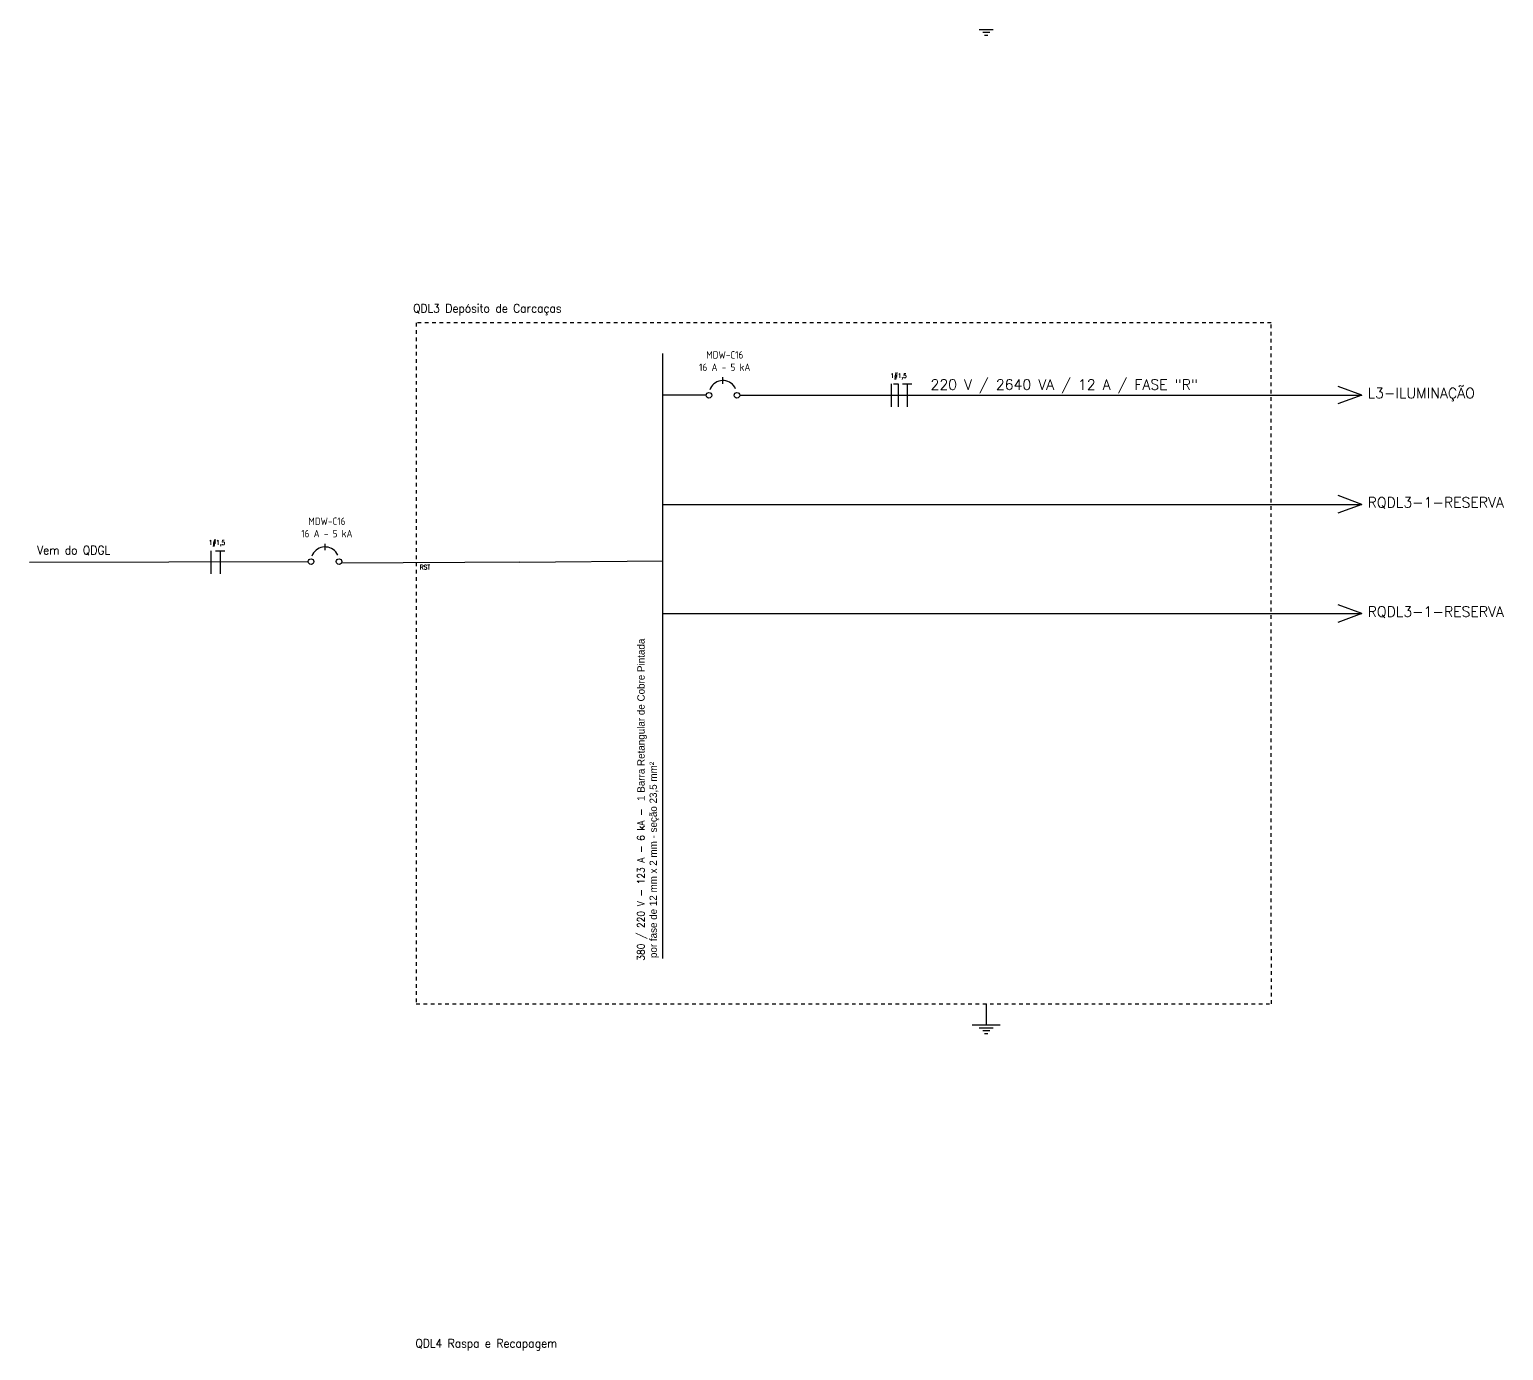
# Model space of a CAD drawing. Extents: x 196 to 641, y -49 to 322.
# Drawn here: x 464.42 to 505.01, y 94.8 to 131.17 of the extents above; entities that cross this region are included whole.
import ezdxf

# ---------------------------------------------------------------- set-up
doc = ezdxf.new("R2010")
doc.units = 0
doc.header["$MEASUREMENT"] = 0
doc.linetypes.add('DASHED2', pattern=[0.375, 0.25, -0.125])
for name, color, linetype in [('ELET_UNIFILAR_TEXTO', 4, 'Continuous'), ('ELET_UNIFILAR_TEXTO2', 4, 'Continuous'), ('ELT_UNIFILAR_DESENHO', 5, 'Continuous')]:
    doc.layers.add(name, color=color, linetype=linetype)
doc.styles.add('textstyle4', font='arial.ttf')
doc.styles.add('textstyle5', font='')
doc.styles.add('textstyle7', font='romans__.ttf')
doc.styles.get('textstyle5').set_extended_font_data('Standard')

msp = doc.modelspace()

# ---------------------------------------------------------------- linework, layer by layer
at = {"layer": 'ELT_UNIFILAR_DESENHO'}
for p, q in [((490.569, 131.17), (490.955, 131.17)), ((490.666, 131.093), (490.859, 131.093)), ((490.714, 131.016), (490.81, 131.016)), ((481.857, 105.598), (481.857, 122.248)), ((483.514, 121.415), (483.514, 121.595)), ((488.147, 121.414), (488.147, 120.782)), ((488.211, 121.414), (488.337, 121.414)), ((488.337, 121.414), (488.337, 120.782)), ((488.462, 121.414), (488.715, 121.414)), ((488.589, 121.414), (488.589, 120.782)), ((483.051, 121.105), (481.857, 121.105)), ((483.977, 121.105), (501.104, 121.105)), ((501.104, 121.105), (500.443, 120.864)), ((501.104, 121.105), (500.453, 121.346)), ((501.104, 118.097), (500.453, 118.338)), ((481.857, 118.097), (501.104, 118.097)), ((501.104, 118.097), (500.443, 117.856)), ((472.557, 116.835), (472.557, 117.015)), ((472.557, 116.835), (472.557, 117.015)), ((464.419, 116.503), (472.095, 116.526)), ((469.415, 116.819), (469.415, 116.187)), ((469.541, 116.819), (469.794, 116.819)), ((469.667, 116.819), (469.667, 116.187)), ((473.014, 116.489), (476.405, 116.503)), ((477.922, 116.503), (476.409, 116.501)), ((477.922, 116.503), (481.857, 116.54)), ((501.104, 115.089), (500.453, 115.33)), ((481.857, 115.089), (501.104, 115.089)), ((501.104, 115.089), (500.443, 114.848)), ((490.762, 104.35), (490.762, 103.767)), ((490.376, 103.767), (491.148, 103.767)), ((490.569, 103.69), (490.955, 103.69)), ((490.666, 103.613), (490.859, 103.613)), ((490.714, 103.536), (490.81, 103.536))]:
    msp.add_line(p, q, dxfattribs=at)
at = {"layer": 'ELT_UNIFILAR_DESENHO', "linetype": 'DASHED2', "ltscale": 0.05}
for p, q in [((498.607, 123.093), (475.068, 123.093)), ((475.068, 123.093), (475.068, 104.35)), ((498.615, 104.35), (498.607, 123.093)), ((475.068, 104.35), (498.615, 104.35))]:
    msp.add_line(p, q, dxfattribs=at)
at = {"layer": 'ELT_UNIFILAR_DESENHO'}
for points in [[(483.864, 121.282), (483.839, 121.326), (483.809, 121.367), (483.774, 121.403), (483.735, 121.435), (483.692, 121.461), (483.646, 121.481), (483.597, 121.495), (483.547, 121.503), (483.497, 121.504), (483.447, 121.499), (483.397, 121.487), (483.35, 121.468), (483.306, 121.444), (483.265, 121.414), (483.229, 121.379), (483.197, 121.34), (483.171, 121.297), (483.151, 121.251)], [(472.907, 116.702), (472.883, 116.747), (472.853, 116.787), (472.818, 116.824), (472.779, 116.856), (472.736, 116.882), (472.689, 116.902), (472.641, 116.916), (472.591, 116.924), (472.541, 116.925), (472.49, 116.919), (472.441, 116.907), (472.394, 116.889), (472.35, 116.865), (472.309, 116.835), (472.273, 116.8), (472.241, 116.761), (472.215, 116.718), (472.195, 116.671)]]:
    msp.add_lwpolyline(points, dxfattribs=at)
for centre in [(483.128, 121.1), (483.9, 121.1), (472.172, 116.521), (472.944, 116.521)]:
    msp.add_circle(centre, 0.0772, dxfattribs=at)

# ---------------------------------------------------------------- texts
at = {"layer": 'ELET_UNIFILAR_TEXTO', "attachment_point": 1, "style": 'textstyle5'}
for s, insert, char_height, width in [('QDL3 Depósito de Carcaças', (474.981, 123.613), 0.23696, 7.18793), ('\\A1;\\pxqc;1#1,5', (487.856, 121.703), 0.12638, 0.9874), ('\\A1;1#1,5', (469.359, 117.108), 0.1264, 0.9874), ('QDL4 Raspa e Recapagem', (475.045, 95.121), 0.23696, 7.18793)]:
    msp.add_mtext(s, dxfattribs=dict(at, insert=insert, char_height=char_height, width=width))
at = {"layer": 'ELET_UNIFILAR_TEXTO', "char_height": 0.20406, "width": 3.87486, "attachment_point": 8, "line_spacing_factor": 0.6, "style": 'textstyle4'}
for insert in [(483.564, 121.77), (472.608, 117.191)]:
    msp.add_mtext('\\pxsm1;{\\Fisocp|c0;MDW-C16\\P\\Fisocp2|c0;16 A - 5 kA}', dxfattribs=dict(at, insert=insert))
at = {"layer": 'ELET_UNIFILAR_TEXTO', "attachment_point": 1, "style": 'textstyle5'}
for s, insert, char_height in [('Vem do QDGL', (464.632, 116.957), 0.23696), ('RST', (475.17, 116.432), 0.1264), ('RST', (475.17, 116.432), 0.1264)]:
    msp.add_mtext(s, dxfattribs=dict(at, insert=insert, char_height=char_height))
at = {"layer": 'ELET_UNIFILAR_TEXTO', "insert": (481.156, 105.533), "char_height": 0.202345, "attachment_point": 1, "rotation": 90, "style": 'textstyle5'}
msp.add_mtext('\\A1;380 / 220 V - 123 A - 6 kA - {\\A0;\\fArial|b0|i0|c0|p34; \\Ftxt|c0;1 Barra Retangular de Cobre Pintada\\P por fase de 12 mm x 2 mm - seção 23,5 mm\\fArial|b0|i0|c0|p34;²}', dxfattribs=at)
at = {"layer": 'ELET_UNIFILAR_TEXTO2', "char_height": 0.28356, "attachment_point": 1, "style": 'textstyle7'}
for s, insert, width in [('220 V / 2640 VA / 12 A / FASE "R"', (489.231, 121.537), 9.25609), ('L3-ILUMINAÇÃO', (501.265, 121.302), 3.00015), ('RQDL3-1-RESERVA', (501.265, 118.294), 3.00015), ('RQDL3-1-RESERVA', (501.265, 115.286), 3.00015)]:
    msp.add_mtext(s, dxfattribs=dict(at, insert=insert, width=width))

doc.saveas('drawing.dxf')
